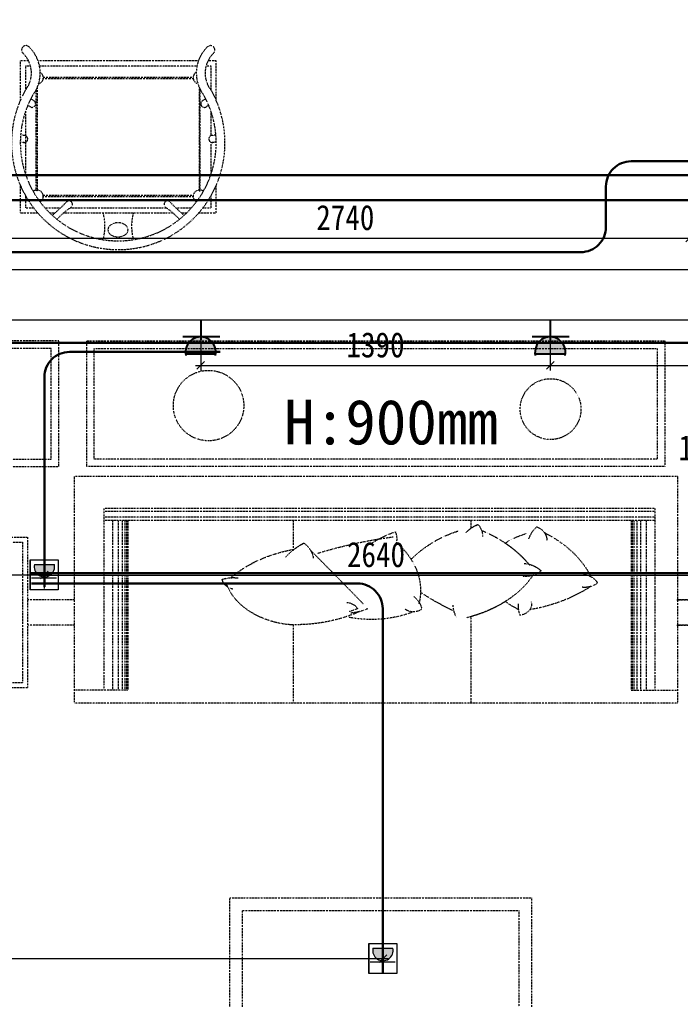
# Model space of a CAD drawing. Header units: millimetres. Extents: x -41640 to 3079702, y -5257903 to 68462.
# Drawn here: x 6496 to 9125, y 9576 to 13472 of the extents above; entities that cross this region are included whole.
import ezdxf

# ---------------------------------------------------------------- set-up
doc = ezdxf.new("R2010")
doc.units = ezdxf.units.MM
doc.header["$LTSCALE"] = 10
doc.linetypes.add('ACAD_ISO03W100', pattern=[30, 12, -18])
doc.linetypes.add('CONTINOUS', pattern=[0])
doc.layers.get('0').update_dxf_attribs({"color": 255})
doc.layers.get('Defpoints').update_dxf_attribs({"color": 255})
for name, color, linetype, lineweight in [('1弱电插座布线图', 6, 'Continuous', 30), ('1强弱电插座尺寸', 5, 'Continuous', 0), ('1强电插座布线图', 1, 'Continuous', 30), ('1强电插座布置图', 1, 'Continuous', 30), ('浅线', 251, 'CONTINOUS', 0)]:
    doc.layers.add(name, color=color, linetype=linetype, lineweight=lineweight)
doc.layers.add('2323', color=4, linetype='Continuous')
doc.layers.add('LAYER2', color=8, linetype='Continuous')
doc.styles.get("Standard").update_dxf_attribs({"font": ''})
doc.styles.add('夏建东', font='', dxfattribs={"width": 0.85})
doc.styles.get('Standard').set_extended_font_data('SimSun')
doc.styles.get('夏建东').set_extended_font_data('SimSun')
doc.dimstyles.new('g', dxfattribs={"dimtxt": 100, "dimasz": 31, "dimexe": 21, "dimexo": 30, "dimgap": 31, "dimtad": 1, "dimtih": 1, "dimtoh": 1, "dimdec": 0, "dimrnd": 10, "dimdsep": 46, "dimtxsty": '夏建东', "dimblk": 'OBLIQUE', "dimcen": 2.5, "dimdle": 21, "dimclrd": 5, "dimclre": 5, "dimclrt": 5, "dimadec": 0, "dimazin": 0, "dimtfac": 1, "dimtdec": 0, "dimtmove": 2, "dimatfit": 3, "dimldrblk": 'DOT', "dimfxl": 300, "dimlwd": -1, "dimlwe": -1, "dimarcsym": 1})

# ---------------------------------------------------------------- blocks, each defined once
blk = doc.blocks.new('dsafagfdsagh')
at = {"layer": '1强电插座布置图', "lineweight": 0}
blk.add_hatch(color=256, dxfattribs=at).paths.add_polyline_path([(-1480824.6, -1451234.6), (-1480824.6, -1451057.9, 1.251439)])
for p, q in [((-1481048.9, -1451020), (-1480784.5, -1451020)), ((-1481048.9, -1451267.6), (-1481048.9, -1451020)), ((-1480784.5, -1451020), (-1481048.9, -1451020)), ((-1480944.5, -1451033.1, -5186.6), (-1480944.5, -1451252.8, -5186.6)), ((-1480824.6, -1451057.9, -5186.6), (-1480824.6, -1451234.6, -5186.6)), ((-1480784.5, -1451020), (-1480784.5, -1451267.6)), ((-1481037.7, -1451146.2, -5186.6), (-1480917.8, -1451146.2, -5186.6)), ((-1480784.5, -1451267.6), (-1481048.9, -1451267.6))]:
    blk.add_line(p, q, dxfattribs=at)
blk.add_arc((-1480844.5, -1451146.2, -5186.6), 90.6, 77.25532, 282.74468, dxfattribs=at)
blk = doc.blocks.new('强电插座')
at = {"lineweight": 0}
h = blk.add_hatch(color=12, dxfattribs=at)
h.set_gradient(color1=(216, 3, 3), color2=(230, 5, 5), tint=1, name='CYLINDER')
h.paths.add_polyline_path([(88497.8, 75989.2, 1.129445), (88497.8, 75909.4)])
at = {"layer": '2323', "color": 1}
for p, q in [((88452.6, 75999.6), (88452.6, 75902)), ((88497.8, 75989.2), (88497.8, 75909.4)), ((88407.2, 75949.3), (88460.4, 75949.3))]:
    blk.add_line(p, q, dxfattribs=at)
blk.add_arc((88492.9, 75949.3), 40.2, 77.2553, 282.7447, dxfattribs=at)
at = {"layer": 'LAYER2', "color": 1, "ltscale": 20}
blk.add_line((88456.4, 75966.1), (88456.4, 75966.1), dxfattribs=at)
blk = doc.blocks.new('_Oblique')
at = {"color": 0, "linetype": 'ByBlock', "lineweight": -2}
blk.add_line((-0.5, -0.5), (0.5, 0.5), dxfattribs=at)
blk = doc.blocks.new('*D657')
at = {"layer": '1强弱电插座尺寸', "color": 5}
for p, q in [((6400.3, 12603.6), (9183.6, 12603.6)), ((6421.3, 12509), (6421.3, 12624.6)), ((9162.6, 12509), (9162.6, 12624.6))]:
    blk.add_line(p, q, dxfattribs=at)
at = {"layer": 'Defpoints', "color": 0, "linetype": 'Continuous', "lineweight": 30}
for p in [(9162.6, 12603.6), (6421.3, 12479), (9162.6, 12479)]:
    blk.add_point(p, dxfattribs=at)
at = {"layer": '1强弱电插座尺寸', "color": 5, "linetype": 'Continuous', "xscale": 31, "yscale": 31, "zscale": 31, "rotation": 180}
blk.add_blockref('_Oblique', (6421.3, 12603.6), dxfattribs=at)
at = {"layer": '1强弱电插座尺寸', "color": 5, "linetype": 'Continuous', "xscale": 31, "yscale": 31, "zscale": 31}
blk.add_blockref('_Oblique', (9162.6, 12603.6), dxfattribs=at)
at = {"layer": '1强弱电插座尺寸', "color": 5, "linetype": 'Continuous', "lineweight": 30, "insert": (7791.9, 12684.6), "char_height": 100, "attachment_point": 5, "style": '夏建东'}
blk.add_mtext('2740', dxfattribs=at)
blk = doc.blocks.new('_Dot')
at = {"color": 0, "linetype": 'ByBlock', "lineweight": -2}
blk.add_line((-0.5, 0), (-1, 0), dxfattribs=at)
at = {"color": 0, "linetype": 'ByBlock', "const_width": 0.5}
blk.add_lwpolyline([(-0.25, 0, 1), (0.25, 0, 1)], format="xyb", close=True, dxfattribs=at)
blk = doc.blocks.new('*D670')
at = {"layer": '1强弱电插座尺寸', "color": 5}
for p, q in [((8607.4, 12249), (8607.4, 12076.3)), ((9973.2, 12249), (9973.2, 12076.3)), ((8586.4, 12097.3), (9994.2, 12097.3))]:
    blk.add_line(p, q, dxfattribs=at)
at = {"layer": 'Defpoints', "color": 0, "linetype": 'Continuous', "lineweight": 30}
for p in [(8607.4, 12279), (9973.2, 12279), (9973.2, 12097.3)]:
    blk.add_point(p, dxfattribs=at)
at = {"layer": '1强弱电插座尺寸', "color": 5, "linetype": 'Continuous', "xscale": 31, "yscale": 31, "zscale": 31, "rotation": 180}
blk.add_blockref('_Oblique', (8607.4, 12097.3), dxfattribs=at)
at = {"layer": '1强弱电插座尺寸', "color": 5, "linetype": 'Continuous', "xscale": 31, "yscale": 31, "zscale": 31}
blk.add_blockref('_Oblique', (9973.2, 12097.3), dxfattribs=at)
at = {"layer": '1强弱电插座尺寸', "color": 5, "linetype": 'Continuous', "lineweight": 30, "insert": (9290.3, 12178.3), "char_height": 100, "attachment_point": 5, "style": '夏建东'}
blk.add_mtext('1370', dxfattribs=at)
blk = doc.blocks.new('*D671')
at = {"layer": '1强弱电插座尺寸', "color": 5}
for p, q in [((7216.5, 12249), (7216.5, 12076.3)), ((8607.4, 12249), (8607.4, 12076.3)), ((7195.5, 12097.3), (8628.4, 12097.3))]:
    blk.add_line(p, q, dxfattribs=at)
at = {"layer": 'Defpoints', "color": 0, "linetype": 'Continuous', "lineweight": 30}
for p in [(7216.5, 12279), (8607.4, 12279), (8607.4, 12097.3)]:
    blk.add_point(p, dxfattribs=at)
at = {"layer": '1强弱电插座尺寸', "color": 5, "linetype": 'Continuous', "xscale": 31, "yscale": 31, "zscale": 31, "rotation": 180}
blk.add_blockref('_Oblique', (7216.5, 12097.3), dxfattribs=at)
at = {"layer": '1强弱电插座尺寸', "color": 5, "linetype": 'Continuous', "xscale": 31, "yscale": 31, "zscale": 31}
blk.add_blockref('_Oblique', (8607.4, 12097.3), dxfattribs=at)
at = {"layer": '1强弱电插座尺寸', "color": 5, "linetype": 'Continuous', "lineweight": 30, "insert": (7911.9, 12178.3), "char_height": 100, "attachment_point": 5, "style": '夏建东'}
blk.add_mtext('1390', dxfattribs=at)
blk = doc.blocks.new('*D673')
at = {"layer": '1强弱电插座尺寸', "color": 5}
for p, q in [((9215.6, 12279), (9212.6, 12279)), ((9233.6, 12300), (9233.6, 11850)), ((9233.6, 11238), (9233.6, 11688)), ((9233.6, 11259), (9254.6, 11259))]:
    blk.add_line(p, q, dxfattribs=at)
at = {"layer": 'Defpoints', "color": 0, "linetype": 'Continuous', "lineweight": 30}
for p in [(9233.6, 12279), (9234.1, 12279), (9232.1, 11259, -2334)]:
    blk.add_point(p, dxfattribs=at)
at = {"layer": '1强弱电插座尺寸', "color": 5, "linetype": 'Continuous', "xscale": 31, "yscale": 31, "zscale": 31}
for p, rotation in [((9233.6, 12279), 90), ((9233.6, 11259), 270)]:
    blk.add_blockref('_Oblique', p, dxfattribs=dict(at, rotation=rotation))
at = {"layer": '1强弱电插座尺寸', "color": 5, "linetype": 'Continuous', "lineweight": 30, "insert": (9233.6, 11769), "char_height": 100, "attachment_point": 5, "style": '夏建东'}
blk.add_mtext('1020', dxfattribs=at)
blk = doc.blocks.new('*D674')
at = {"layer": '1强弱电插座尺寸', "color": 5}
for p, q in [((6573.4, 11263.2), (9254.6, 11263.2)), ((6594.4, 11280.3), (6594.4, 11284.2)), ((9233.6, 11281.3), (9233.6, 11284.2))]:
    blk.add_line(p, q, dxfattribs=at)
at = {"layer": 'Defpoints', "color": 0, "linetype": 'Continuous', "lineweight": 30}
for p in [(9233.6, 11263.2, -2334), (9233.6, 11263.2), (6594.4, 11255.9, -2334)]:
    blk.add_point(p, dxfattribs=at)
at = {"layer": '1强弱电插座尺寸', "color": 5, "linetype": 'Continuous', "xscale": 31, "yscale": 31, "zscale": 31, "rotation": 180}
blk.add_blockref('_Oblique', (6594.4, 11263.2), dxfattribs=at)
at = {"layer": '1强弱电插座尺寸', "color": 5, "linetype": 'Continuous', "xscale": 31, "yscale": 31, "zscale": 31}
blk.add_blockref('_Oblique', (9233.6, 11263.2), dxfattribs=at)
at = {"layer": '1强弱电插座尺寸', "color": 5, "linetype": 'Continuous', "lineweight": 30, "insert": (7914, 11344.2), "char_height": 100, "attachment_point": 5, "style": '夏建东'}
blk.add_mtext('2640', dxfattribs=at)
blk = doc.blocks.new('*D675')
at = {"layer": '1强弱电插座尺寸', "color": 5}
for p, q in [((6615.4, 11263.2), (2961.3, 11263.2)), ((2982.3, 11263.2), (2982.3, 11284.2)), ((6594.4, 11263.2), (6594.4, 11284.2))]:
    blk.add_line(p, q, dxfattribs=at)
at = {"layer": 'Defpoints', "color": 0, "linetype": 'Continuous', "lineweight": 30}
for p in [(2982.3, 11263.2), (6594.4, 11263.2), (2982.3, 11237)]:
    blk.add_point(p, dxfattribs=at)
at = {"layer": '1强弱电插座尺寸', "color": 5, "linetype": 'Continuous', "xscale": 31, "yscale": 31, "zscale": 31, "rotation": 180}
blk.add_blockref('_Oblique', (2982.3, 11263.2), dxfattribs=at)
at = {"layer": '1强弱电插座尺寸', "color": 5, "linetype": 'Continuous', "xscale": 31, "yscale": 31, "zscale": 31}
blk.add_blockref('_Oblique', (6594.4, 11263.2), dxfattribs=at)
at = {"layer": '1强弱电插座尺寸', "color": 5, "linetype": 'Continuous', "lineweight": 30, "insert": (4788.4, 11344.2), "char_height": 100, "attachment_point": 5, "style": '夏建东'}
blk.add_mtext('3610', dxfattribs=at)
blk = doc.blocks.new('*D706')
at = {"layer": '1强弱电插座尺寸', "color": 5}
for p, q in [((7941.7, 9737.5), (7941.7, 9758.5)), ((7962.7, 9737.5), (2961.3, 9737.5)), ((2982.3, 9724.7), (2982.3, 9716.5))]:
    blk.add_line(p, q, dxfattribs=at)
at = {"layer": 'Defpoints', "color": 0, "linetype": 'Continuous', "lineweight": 30}
for p in [(2982.3, 9776.2), (2982.3, 9737.5), (7941.7, 9737.5, -2334)]:
    blk.add_point(p, dxfattribs=at)
at = {"layer": '1强弱电插座尺寸', "color": 5, "linetype": 'Continuous', "xscale": 31, "yscale": 31, "zscale": 31, "rotation": 180}
blk.add_blockref('_Oblique', (2982.3, 9737.5), dxfattribs=at)
at = {"layer": '1强弱电插座尺寸', "color": 5, "linetype": 'Continuous', "xscale": 31, "yscale": 31, "zscale": 31}
blk.add_blockref('_Oblique', (7941.7, 9737.5), dxfattribs=at)
at = {"layer": '1强弱电插座尺寸', "color": 5, "linetype": 'Continuous', "lineweight": 30, "insert": (5462, 9818.5), "char_height": 100, "attachment_point": 5, "style": '夏建东'}
blk.add_mtext('4960', dxfattribs=at)

msp = doc.modelspace()

# ---------------------------------------------------------------- linework, layer by layer
at = {"layer": '1弱电插座布线图', "linetype": 'Continuous', "lineweight": 30}
for points in [[(4940.5, 12479), (4940.5, 12753.7, -0.414214), (5040.5, 12853.7), (11000.6, 12853.7, -0.414214), (11100.6, 12753.7), (11100.6, 8700.6, 0.414214), (11200.6, 8600.6), (20729.8, 8600.6, -0.414214), (20829.8, 8500.6), (20829.8, 4449)], [(5040.5, 12479), (5040.5, 12653.7, -0.414214), (5140.5, 12753.7), (10900.6, 12753.7, -0.414214), (11000.6, 12653.7), (11000.6, 8600.6, 0.414214), (11100.6, 8500.6), (20629.8, 8500.6, -0.414214), (20729.8, 8400.6), (20729.8, 4449)]]:
    msp.add_lwpolyline(points, format="xyb", dxfattribs=at)
at = {"layer": '1强电插座布线图', "linetype": 'Continuous', "lineweight": 30}
for points in [[(12288.1, 12547.6), (9859.3, 12547.6, -0.414214), (9759.3, 12647.6), (9759.3, 12808.8, 0.414214), (9659.3, 12908.8), (8929.1, 12908.8, 0.414214), (8829.1, 12808.8), (8829.1, 12647.6, -0.414214), (8729.1, 12547.6), (3254.8, 12547.6, -0.414214), (3154.8, 12647.6), (3154.8, 17160.4, -0.414214), (3254.8, 17260.4), (6983.8, 17260.4)], [(6694, 2547.6), (3095.7, 2547.6), (3095.7, 6196.6), (8266.3, 6196.6), (8414.9, 6047.9), (9615.3, 6047.9, 0.414214), (9715.3, 6147.9), (9715.3, 6495.8, 0.414214), (9615.3, 6595.8), (5952, 6595.8), (3191.1, 6595.8, -0.414214), (3091.1, 6695.8), (3091.1, 12186.5), (10674.5, 12186.5, 0.414214), (10774.5, 12286.5), (10774.5, 12419.2, 0.414214), (10674.5, 12519.2), (10272.3, 12519.2)], [(7940.6, 9678.6), (7940.6, 11129.8, 0.414214), (7840.6, 11229.8), (6543.3, 11229.8)]]:
    msp.add_lwpolyline(points, format="xyb", dxfattribs=at)
at = {"layer": '1强电插座布线图', "linetype": 'Continuous', "lineweight": 30, "elevation": -2334}
msp.add_lwpolyline([(6594.4, 11217), (6594.4, 12050.8, -0.414214), (6694.4, 12150.8), (7294, 12150.8)], format="xyb", dxfattribs=at)
at = {"layer": '1强电插座布线图', "linetype": 'Continuous', "lineweight": 30}
msp.add_lwpolyline([(9288.3, 11271.5), (6537.6, 11271.5)], dxfattribs=at)
at = {"layer": '浅线'}
for p, q in [((2982.3, 12479), (9382.6, 12479)), ((2982.3, 12279), (10682.6, 12279))]:
    msp.add_line(p, q, dxfattribs=at)
at = {"layer": '浅线', "linetype": 'ACAD_ISO03W100', "ltscale": 0.01}
for p, q in [((9113.1, 11655.8), (6712.7, 11655.8)), ((6712.7, 11655.8), (6712.7, 10754.7)), ((6712.7, 11655.8), (6712.7, 10754.7)), ((6712.7, 11655.8), (6712.7, 10754.7)), ((6712.7, 11655.8), (6712.7, 10754.7)), ((6712.7, 11655.8), (6712.7, 10754.7)), ((9113.1, 11655.8), (6712.7, 11655.8)), ((9113.1, 11655.8), (6712.7, 11655.8)), ((9113.1, 11655.8), (6712.7, 11655.8)), ((9113.1, 11655.8), (6712.7, 11655.8)), ((9113.1, 11655.8), (9113.1, 10753.5)), ((6830.9, 11528.4), (6830.9, 10805.1)), ((9024.2, 11528.4), (6830.9, 11528.4)), ((6830.9, 11528.4), (6830.9, 10805.1)), ((6830.9, 11528.4), (6830.9, 10805.1)), ((6830.9, 11528.4), (6830.9, 10805.1)), ((6830.9, 11528.4), (6830.9, 10805.1)), ((9024.2, 11528.4), (6830.9, 11528.4)), ((9024.2, 11528.4), (6830.9, 11528.4)), ((9024.2, 11528.4), (6830.9, 11528.4)), ((9024.2, 11528.4), (6830.9, 11528.4)), ((9024.2, 11515.9), (6830.9, 11515.9)), ((9024.2, 11528.4), (9024.2, 10805.1)), ((9024.2, 11528.4), (9024.2, 10805.1)), ((9024.2, 11528.4), (9024.2, 10805.1)), ((9024.2, 11528.4), (9024.2, 10805.1)), ((9024.2, 11528.4), (9024.2, 10805.1)), ((9024.2, 11493), (6830.9, 11493)), ((9024.2, 11480.5), (6830.9, 11480.5)), ((9024.2, 11480.5), (6830.9, 11480.5)), ((9024.2, 11480.5), (6830.9, 11480.5)), ((9024.2, 11480.5), (6830.9, 11480.5)), ((9024.2, 11480.5), (6830.9, 11480.5)), ((6865.5, 11480.5), (6865.5, 10805.1)), ((6888, 11480.5), (6888, 10805.1)), ((6903.7, 11480.5), (6903.7, 10805.1)), ((6914.9, 11480.5), (6914.9, 10805.1)), ((6921.7, 11480.5), (6921.7, 10805.1)), ((6926.2, 11480.5), (6926.2, 10805.1)), ((7584, 11480.5), (7584, 11362.3)), ((8291, 11480.5), (8291, 11448.9)), ((8928.9, 11480.5), (8928.9, 10805.1)), ((8933.4, 11480.5), (8933.4, 10805.1)), ((8940.2, 11480.5), (8940.2, 10805.1)), ((8951.4, 11480.5), (8951.4, 10805.1)), ((8967.1, 11480.5), (8967.1, 10805.1)), ((8989.6, 11480.5), (8989.6, 10805.1)), ((9111.7, 11164.6), (9298.4, 11164.6)), ((8291, 11097.9), (8291, 10754.1)), ((8291, 11097.9), (8291, 10754.1)), ((8291, 11097.9), (8291, 10754.1)), ((8291, 11097.9), (8291, 10754.1)), ((8291, 11097.9), (8291, 10754.1)), ((7584, 11065.7), (7584, 10754.1)), ((7584, 11065.7), (7584, 10754.1)), ((7584, 11065.7), (7584, 10754.1)), ((7584, 11065.7), (7584, 10754.1)), ((7584, 11065.7), (7584, 10754.1)), ((9111.7, 11064.6), (9298.4, 11064.6)), ((6926.2, 10805.1), (6712.7, 10805.1)), ((6926.2, 10805.1), (6712.7, 10805.1)), ((6926.2, 10805.1), (6712.7, 10805.1)), ((6926.2, 10805.1), (6712.7, 10805.1)), ((6926.2, 10805.1), (6712.7, 10805.1)), ((8928.9, 10805.1), (9113.1, 10805.1)), ((8928.9, 10805.1), (9113.1, 10805.1)), ((8928.9, 10805.1), (9113.1, 10805.1)), ((8928.9, 10805.1), (9113.1, 10805.1)), ((8928.9, 10805.1), (9113.1, 10805.1)), ((9113.1, 10754), (6712.7, 10754)), ((9113.1, 10754), (6712.7, 10754)), ((9113.1, 10754), (6712.7, 10754)), ((9113.1, 10754), (6712.7, 10754)), ((9113.1, 10754), (6712.7, 10754))]:
    msp.add_line(p, q, dxfattribs=at)
for points in [[(7267.5, 13338.7, 0.388075), (7258.1, 13191.2, -1.713285), (6518.5, 13191.2, 0.388075), (6509.2, 13338.7, -1.010163), (6533.5, 13363.9, -0.381875), (6547.7, 13171.7, 1.700219), (7228.9, 13171.7, -0.381875), (7243.1, 13363.9, -1.010163)], [(6927.3, 12636.4, 0.13438), (6924.6, 12646.6, 0.106842), (6915.6, 12656.2, 0.082314), (6903.2, 12662.2, 0.07067), (6887.3, 12664.4, 0.07067), (6871.5, 12662.2, 0.082314), (6859, 12656.2, 0.106842), (6850.1, 12646.6, 0.13438), (6847.3, 12636.4, 0.13438), (6850.1, 12626.3, 0.106842), (6859, 12616.6, 0.082314), (6871.5, 12610.7, 0.07067), (6887.3, 12608.4, 0.07067), (6903.2, 12610.7, 0.082314), (6915.6, 12616.6, 0.106842), (6924.6, 12626.3, 0.13438)]]:
    msp.add_lwpolyline(points, format="xyb", close=True, dxfattribs=at)
for points in [[(6531.5, 13307.9), (6498.6, 13307.9), (6498.6, 13151.2)], [(7207.2, 13307.9), (6569.4, 13307.9)], [(7278, 13151.2), (7278, 13307.9), (7245.1, 13307.9)], [(6539, 13287.9), (6518.6, 13287.9), (6518.6, 13191.3)], [(7201.7, 13287.9), (6574.9, 13287.9)], [(7258, 13191.3), (7258, 13287.9), (7237.6, 13287.9)], [(6565.2, 12791.7), (6561.2, 12791.7), (6561.2, 13192.8)], [(6565.2, 13201.1), (6565.2, 12791.7)], [(7210.4, 13203.4), (7210.4, 12791.7)], [(7210.4, 12791.7), (7214.4, 12791.7), (7214.4, 13194.8)], [(6518.6, 13105.6), (6518.6, 12859.1)], [(7258, 13011), (7258, 13105.6)], [(7258, 12859.1), (7258, 12984.5)], [(6498.6, 12813.5), (6498.6, 12703.6), (6567.8, 12703.6)], [(7278, 12703.6), (7278, 12813.5)], [(6518.6, 12773.3), (6518.6, 12723.7), (6551.4, 12723.7)], [(7258, 12723.7), (7258, 12773.3)], [(6596.8, 12723.7), (6658.8, 12723.7)], [(6697.1, 12723.7), (7079.6, 12723.7)], [(7117.8, 12723.7), (7179.8, 12723.7)], [(7225.2, 12723.7), (7258, 12723.7)], [(6615.9, 12703.6), (6637.2, 12703.6)], [(6671, 12703.6), (7105.6, 12703.6)], [(7139.5, 12703.6), (7160.8, 12703.6)], [(7208.8, 12703.6), (7278, 12703.6)], [(6651.9, 12194.7), (6151.9, 12194.7), (6151.9, 11694.7), (6651.9, 11694.7), (6651.9, 12194.7)], [(6762.9, 12194.7), (9062.9, 12194.7), (9062.9, 11694.7), (6762.9, 11694.7), (6762.9, 12194.7)], [(6712.7, 11164.6), (6527.5, 11164.6)], [(9298.4, 11164.6), (9113.1, 11164.6)], [(6712.7, 11064.6), (6527.5, 11064.6)], [(9298.4, 11064.6), (9113.1, 11064.6)]]:
    msp.add_lwpolyline(points, dxfattribs=at)
for points in [[(7187.4, 13238.8), (7187.4, 13242.8), (6588.2, 13242.8), (6588.2, 13238.8)], [(7187.4, 12768.7), (7187.4, 12772.7), (6588.2, 12772.7), (6588.2, 12768.7)], [(6621.9, 12164.7), (6181.9, 12164.7), (6181.9, 11724.7), (6621.9, 11724.7)], [(6792.9, 12164.7), (9032.9, 12164.7), (9032.9, 11724.7), (6792.9, 11724.7)], [(5927.9, 11414.3), (6527.5, 11414.3), (6527.5, 10814.8), (5927.9, 10814.8)], [(5947.9, 11394.3), (6507.5, 11394.3), (6507.5, 10834.8), (5947.9, 10834.8)], [(7332.4, 8779), (7332.4, 9979), (8532.4, 9979), (8532.4, 8779)], [(7382.4, 8829), (7382.4, 9929), (8482.4, 9929), (8482.4, 8829)]]:
    msp.add_lwpolyline(points, close=True, dxfattribs=at)
for centre, radius in [((7247.7, 11937.4, 0), 140.1), ((8608.6, 11923.3, 0), 121)]:
    msp.add_circle(centre, radius, dxfattribs=at)
for centre, radius, start, end in [((6565.2, 13241.9), 25, 284.3303, 60.2181), ((7211.4, 13241.9), 25, 119.7819, 255.6697), ((6545.6, 13137.4), 14, 229.5617, 62.4642), ((6478.9, 13044.1), 128.5, 55.3116, 61.6157), ((7231, 13137.4), 14, 117.5358, 310.4383), ((7297.7, 13044.1), 128.5, 118.3843, 124.6884), ((6466, 13019.3), 128.5, 55.3116, 60.9749), ((7310.7, 13019.3), 128.5, 119.0251, 124.6884), ((6498.2, 12856.2), 128.5, 82.8473, 89.8136), ((6498.2, 12884.2), 128.5, 82.8473, 89.2872), ((6514.2, 12997.7), 14, 257.0975, 90), ((7262.4, 12997.7), 14, 90, 282.9025), ((7278.5, 12884.2), 128.5, 90.7128, 97.1527), ((7278.5, 12856.2), 128.5, 90.1864, 97.1527), ((6565.2, 12769.7), 25, 298.5107, 128.1929), ((7211.4, 12769.7), 25, 51.8071, 241.4893), ((5965.4, 13452.1), 1005.7, 311.0732, 315.3917), ((6692.3, 12737.2), 14, 298.3242, 145.4999), ((7084.4, 12737.2), 14, 34.5001, 241.6758), ((7811.2, 13452.1), 1005.7, 224.6083, 228.9268), ((6859.9, 12484.4), 289.4, 123.5343, 138.005), ((6916.8, 12484.4), 289.4, 41.995, 56.4657), ((6629.8, 12650.4), 205.5, 345.0014, 14.9986), ((7146.9, 12650.4), 205.5, 165.0014, 194.9986)]:
    msp.add_arc(centre, radius, start, end, dxfattribs=at)
at = {"layer": '浅线', "linetype": 'ACAD_ISO03W100', "ltscale": 0.01, "extrusion": (0, 0, -1)}
for centre, major_axis, ratio, start_param, end_param in [((8385, 11378.8), (134.6, 0), 0.727273, 3.720834, 4.210704), ((8385, 11378.8), (134.6, 0), 0.727273, 3.939271, 4.210704), ((8385, 11378.8), (134.6, 0), 0.727273, 3.939271, 4.210704), ((8385, 11378.8), (134.6, 0), 0.727273, 3.939271, 4.210704), ((8210.7, 11417.5), (127.4, 0), 0.727273, -0.534533, 0.019551), ((8210.7, 11417.5), (-127.4, 0), 0.727273, 2.60706, 3.161144), ((8210.7, 11417.5), (-127.4, 0), 0.727273, 2.60706, 3.161144), ((8210.7, 11417.5), (-127.4, 0), 0.727273, 2.60706, 3.161144), ((8146.5, 11194, 0), (366.9, 0), 0.727273, 3.965854, 4.274696), ((8146.5, 11194, 0), (366.9, 0), 0.727273, 3.965854, 4.274696), ((8146.5, 11194, 0), (366.9, 0), 0.727273, 3.965854, 4.274696), ((8146.5, 11194, 0), (366.9, 0), 0.727273, 3.965854, 4.274696), ((7863.1, 11408.1, 0), (133.4, 0), 0.727273, -0.288295, 0.371638), ((7863.1, 11408.1, 0), (133.4, 0), 0.727273, -0.288295, 0.162767), ((7863.1, 11408.1, 0), (133.4, 0), 0.727273, -0.288295, 0.162767), ((7863.1, 11408.1, 0), (133.4, 0), 0.727273, -0.288295, 0.162767), ((8436.3, 11131.1, 0), (466.4, 0), 0.727273, 3.751252, 4.278045), ((8436.3, 11131.1, 0), (-466.4, 0), 0.727273, 0.609659, 1.127056), ((8436.3, 11131.1, 0), (-466.4, 0), 0.727273, 0.609659, 1.127056), ((8436.3, 11131.1, 0), (-466.4, 0), 0.727273, 0.609659, 1.127056), ((8343.7, 11378.8, 0), (134.6, 0), 0.727273, 3.720834, 3.784376), ((8343.7, 11378.8, 0), (134.6, 0), 0.727273, 3.720834, 3.784376), ((8343.7, 11378.8, 0), (134.6, 0), 0.727273, 3.720834, 3.784376), ((8436.3, 11131.1, 0), (-466.4, 0), 0.727273, 1.127056, 1.136452), ((8436.3, 11131.1, 0), (-466.4, 0), 0.727273, 1.127056, 1.136452), ((8436.3, 11131.1, 0), (-466.4, 0), 0.727273, 1.127056, 1.136452), ((8385, 11378.8), (-134.6, 0), 0.727273, 0.642783, 0.797678), ((8385, 11378.8), (-134.6, 0), 0.727273, 0.642783, 0.797678), ((8385, 11378.8), (-134.6, 0), 0.727273, 0.642783, 0.797678), ((8075.5, 11113.3), (-519.4, 0), 0.727273, 2.091373, 2.614217), ((8075.5, 11113.3), (519.4, 0), 0.727273, -1.05022, -0.824884), ((8075.5, 11113.3), (519.4, 0), 0.727273, -1.05022, -0.824884), ((8075.5, 11113.3), (519.4, 0), 0.727273, -1.05022, -0.824884), ((8622.1, 11230.6), (293.6, 0), 0.727273, 3.989865, 4.33312), ((8622.1, 11230.6), (293.6, 0), 0.727273, 3.989865, 4.33312), ((8622.1, 11230.6), (293.6, 0), 0.727273, 3.989865, 4.33312), ((8622.1, 11230.6), (293.6, 0), 0.727273, 3.989865, 4.33312), ((8677.4, 11382.4), (-158.9, 0), 0.727273, 0.213974, 0.687877), ((8677.4, 11382.4), (-158.9, 0), 0.727273, 0.213974, 0.687877), ((8677.4, 11382.4), (-158.9, 0), 0.727273, 0.213974, 0.687877), ((8677.4, 11382.4), (-158.9, 0), 0.727273, 0.213974, 0.687877), ((8508.8, 11403.7), (-84.9, 0), 0.727273, 2.140406, 3.192209), ((8508.8, 11403.7), (84.9, 0), 0.727273, -1.001186, -0.475285), ((8508.8, 11403.7), (84.9, 0), 0.727273, -1.001186, -0.475285), ((8508.8, 11403.7), (84.9, 0), 0.727273, -1.001186, -0.475285), ((8298.4, 11132.9), (500.9, 0), 0.727273, -0.963303, -0.348357), ((8298.4, 11132.9), (500.9, 0), 0.727273, -0.963303, -0.348357), ((8508.8, 11403.7), (84.9, 0), 0.727273, -0.475285, 0.050616), ((8298.4, 11132.9), (500.9, 0), 0.727273, -0.963303, -0.348357), ((8508.8, 11403.7), (84.9, 0), 0.727273, -0.475285, 0.050616), ((8298.4, 11132.9), (500.9, 0), 0.727273, -0.963303, -0.348357), ((8508.8, 11403.7), (84.9, 0), 0.727273, -0.475285, 0.050616), ((7811.2, 11212.1), (-307.1, 0), 0.727273, 0.583139, 0.927745), ((7811.2, 11212.1), (307.1, 0), 0.727273, 3.879253, 4.069338), ((7811.2, 11212.1), (307.1, 0), 0.727273, 3.879253, 4.069338), ((7811.2, 11212.1), (307.1, 0), 0.727273, 3.879253, 4.069338), ((7524.8, 11321), (-140.3, 0), 0.727273, 2.387992, 3.068035), ((7524.8, 11321), (-140.3, 0), 0.727273, 2.387992, 3.068035), ((7524.8, 11321), (-140.3, 0), 0.727273, 2.387992, 3.068035), ((7524.8, 11321), (-140.3, 0), 0.727273, 2.387992, 3.068035), ((8241.3, 10385.8), (-1439.1, 0), 0.727273, 1.169597, 1.390338), ((8241.3, 10385.8), (-1439.1, 0), 0.727273, 1.169597, 1.390338), ((8241.3, 10385.8), (-1439.1, 0), 0.727273, 1.169597, 1.390338), ((8241.3, 10385.8), (-1439.1, 0), 0.727273, 1.169597, 1.390338), ((7863.1, 11408.1, 0), (-133.4, 0), 0.727273, 3.30436, 3.513231), ((7863.1, 11408.1, 0), (-133.4, 0), 0.727273, 3.30436, 3.513231), ((7863.1, 11408.1, 0), (-133.4, 0), 0.727273, 3.30436, 3.513231), ((7688, 11202, 0), (-403.3, 0), 0.727273, 2.434567, 3.323061), ((7688, 11202, 0), (403.3, 0), 0.727272, -0.70701, -0.706472), ((7688, 11202, 0), (403.3, 0), 0.727272, -0.70701, -0.706472), ((7688, 11202, 0), (403.3, 0), 0.727272, -0.70701, -0.706472), ((7688, 11202, 0), (-403.3, 0), 0.727273, 2.435106, 2.707393), ((7688, 11202, 0), (-403.3, 0), 0.727273, 2.435106, 2.707393), ((7688, 11202, 0), (-403.3, 0), 0.727273, 2.435106, 2.707393), ((8075.5, 11113.3), (-519.4, 0), 0.727273, 2.316709, 2.604443), ((8075.5, 11113.3), (-519.4, 0), 0.727273, 2.316709, 2.604443), ((8075.5, 11113.3), (-519.4, 0), 0.727273, 2.316709, 2.604443), ((7704.1, 11023.8), (484.6, 0), 0.727273, 3.848637, 4.467365), ((7704.1, 11023.8), (484.6, 0), 0.727273, 3.848637, 4.46203), ((7704.1, 11023.8), (484.6, 0), 0.727273, 3.848637, 4.46203), ((7704.1, 11023.8), (484.6, 0), 0.727273, 3.848637, 4.46203), ((7811.2, 11212.1), (307.1, 0), 0.727273, 3.724732, 3.879253), ((7811.2, 11212.1), (307.1, 0), 0.727273, 3.724732, 3.879253), ((7811.2, 11212.1), (307.1, 0), 0.727273, 3.724732, 3.879253), ((7704.1, 11023.8), (-484.6, 0), 0.727273, 1.320438, 1.325772), ((7704.1, 11023.8), (-484.6, 0), 0.727273, 1.320438, 1.325772), ((7704.1, 11023.8), (-484.6, 0), 0.727273, 1.320438, 1.325772), ((-12275.1, 827.3), (-24636.6, 0), 0.727273, 2.513064, 2.527849), ((-12275.1, 827.3), (24636.6, 0), 0.727273, -0.628528, -0.613744), ((-12275.1, 827.3), (24636.6, 0), 0.727273, -0.628528, -0.613744), ((-12275.1, 827.3), (24636.6, 0), 0.727273, -0.628528, -0.613744), ((7688, 11202, 0), (403.3, 0), 0.727273, -0.4342, 0.181468), ((7688, 11202, 0), (403.3, 0), 0.727273, -0.4342, 0.181468), ((7688, 11202, 0), (403.3, 0), 0.727273, -0.4342, 0.181468), ((8489.2, 11237.8), (-100, 0), 0.727273, 1.709987, 2.519566), ((8489.2, 11237.8), (-100, 0), 0.727273, 1.709987, 1.902675), ((8489.2, 11237.8), (-100, 0), 0.727273, 1.709987, 1.902675), ((8489.2, 11237.8), (-100, 0), 0.727273, 1.709987, 1.902675), ((8489.2, 11237.8), (-100, 0), 0.727273, 1.902675, 2.519566), ((8075.5, 11113.3), (519.4, 0), 0.727273, -0.53715, -0.527376), ((8489.2, 11237.8), (-100, 0), 0.727273, 1.902675, 2.519566), ((8075.5, 11113.3), (519.4, 0), 0.727273, -0.53715, -0.527376), ((8489.2, 11237.8), (-100, 0), 0.727273, 1.902675, 2.519566), ((8075.5, 11113.3), (519.4, 0), 0.727273, -0.53715, -0.527376), ((8126.6, 11409.5), (-459, 0), 0.727273, 3.599465, 4.381329), ((8126.6, 11409.5), (459, 0), 0.727273, 0.457872, 0.852459), ((8126.6, 11409.5), (459, 0), 0.727273, 0.457872, 0.852459), ((8126.6, 11409.5), (459, 0), 0.727273, 0.457872, 0.852459), ((8508.8, 11313.6), (-76.9, 0), 0.727273, 3.781842, 4.857297), ((8508.8, 11313.6), (-76.9, 0), 0.727273, 3.781842, 4.857297), ((8508.8, 11313.6), (-76.9, 0), 0.727273, 3.781842, 4.857297), ((8508.8, 11313.6), (-76.9, 0), 0.727273, 3.781842, 4.857297), ((8722.4, 11210.9), (-78.4, 0), 0.727273, 1.782765, 2.762673), ((8722.4, 11210.9), (78.4, 0), 0.727273, -1.358827, -0.378919), ((8722.4, 11210.9), (78.4, 0), 0.727273, -1.358827, -0.378919), ((8722.4, 11210.9), (78.4, 0), 0.727273, -1.358827, -0.378919), ((7346.8, 11170), (-114.2, 0), 0.727273, 1.170168, 1.734602), ((7346.8, 11170), (114.2, 0), 0.727273, 4.31176, 4.614563), ((7346.8, 11170), (114.2, 0), 0.727273, 4.31176, 4.614563), ((7346.8, 11170), (114.2, 0), 0.727273, 4.31176, 4.614563), ((7366.1, 11251.1), (64.2, 0), 0.727273, 1.91678, 3.043665), ((7366.1, 11251.1), (-64.2, 0), 0.727273, -0.855175, -0.097928), ((7366.1, 11251.1), (-64.2, 0), 0.727273, -0.855175, -0.097928), ((7366.1, 11251.1), (-64.2, 0), 0.727273, -0.855175, -0.097928), ((7611.5, 11283.2), (302, 0), 0.727273, 1.723811, 2.892132), ((7611.5, 11283.2), (302, 0), 0.727273, 2.829696, 2.892132), ((7611.5, 11283.2), (302, 0), 0.727273, 2.829696, 2.892132), ((7611.5, 11283.2), (302, 0), 0.727273, 2.829696, 2.892132), ((7346.8, 11170), (114.2, 0), 0.727273, 4.614563, 4.876194), ((7346.8, 11170), (114.2, 0), 0.727273, 4.614563, 4.876194), ((7346.8, 11170), (114.2, 0), 0.727273, 4.614563, 4.876194), ((8744, 11262), (65.7, 0), 0.727273, 0.677789, 1.715597), ((8744, 11262), (-65.7, 0), 0.727273, 3.819382, 4.338286), ((8744, 11262), (-65.7, 0), 0.727273, 3.819382, 4.338286), ((8744, 11262), (-65.7, 0), 0.727273, 3.819382, 4.338286), ((7611.5, 11283.2), (302, 0), 0.727273, 1.723811, 2.829696), ((7366.1, 11251.1), (-64.2, 0), 0.727273, -1.224813, -0.855175), ((7611.5, 11283.2), (302, 0), 0.727273, 1.723811, 2.829696), ((7366.1, 11251.1), (-64.2, 0), 0.727273, -1.224813, -0.855175), ((7611.5, 11283.2), (302, 0), 0.727273, 1.723811, 2.829696), ((7366.1, 11251.1), (-64.2, 0), 0.727273, -1.224813, -0.855175), ((8658.5, 11629.2, 0), (823.4, 0), 0.727273, 2.134209, 2.330805), ((8658.5, 11629.2, 0), (-823.4, 0), 0.727273, -1.007384, -0.810787), ((8658.5, 11629.2, 0), (-823.4, 0), 0.727273, -1.007384, -0.810787), ((8658.5, 11629.2, 0), (-823.4, 0), 0.727273, -1.007384, -0.810787), ((8400.1, 11514.5), (-549.7, 0), 0.727273, 3.979006, 4.481792), ((8400.1, 11514.5), (-549.7, 0), 0.727273, 3.979006, 4.481792), ((8400.1, 11514.5), (-549.7, 0), 0.727273, 3.979006, 4.481792), ((8400.1, 11514.5), (-549.7, 0), 0.727273, 3.979006, 4.481792), ((8744, 11262), (-65.7, 0), 0.727273, 4.338286, 4.85719), ((8744, 11262), (-65.7, 0), 0.727273, 4.338286, 4.85719), ((8744, 11262), (-65.7, 0), 0.727273, 4.338286, 4.85719), ((7791.7, 11117.9, 0), (50.9, 0), 0.727273, -1.447967, -0.318945), ((7791.7, 11117.9, 0), (50.9, 0), 0.727273, -1.447967, -0.318945), ((7791.7, 11117.9, 0), (50.9, 0), 0.727273, -1.447967, -0.318945), ((7791.7, 11117.9, 0), (50.9, 0), 0.727273, -1.447967, -0.318945), ((7962.9, 11113.7, 0), (-134.8, 0), 0.727273, 2.428424, 2.99721), ((7962.9, 11113.7, 0), (-134.8, 0), 0.727273, 2.428424, 2.99721), ((7962.9, 11113.7, 0), (-134.8, 0), 0.727273, 2.428424, 2.99721), ((7962.9, 11113.7, 0), (-134.8, 0), 0.727273, 2.428424, 2.99721), ((8126.6, 11409.5), (-459, 0), 0.727273, 3.994052, 4.345911), ((8126.6, 11409.5), (-459, 0), 0.727273, 3.994052, 4.345911), ((8126.6, 11409.5), (-459, 0), 0.727273, 3.994052, 4.345911), ((8677.5, 11333), (346, 0), 0.727273, 2.171858, 2.373581), ((8677.5, 11333), (-346, 0), 0.727273, -0.969734, -0.768012), ((8677.5, 11333), (-346, 0), 0.727273, -0.969734, -0.768012), ((8677.5, 11333), (-346, 0), 0.727273, -0.969734, -0.768012), ((8693.4, 11141.4), (-212.7, 0), 0.727273, -0.252142, 0.045839), ((8693.4, 11141.4), (-212.7, 0), 0.727273, -0.103152, 0.045839), ((8693.4, 11141.4), (-212.7, 0), 0.727273, -0.103152, 0.045839), ((8693.4, 11141.4), (-212.7, 0), 0.727273, -0.103152, 0.045839), ((8471.5, 11145.7), (-61.1, 0), 0.727273, 2.898459, 4.448765), ((8471.5, 11145.7), (61.1, 0), 0.727273, -0.243134, 1.307173), ((8471.5, 11145.7), (61.1, 0), 0.727273, -0.243134, 1.307173), ((8471.5, 11145.7), (61.1, 0), 0.727273, -0.243134, 1.307173), ((7591.2, 11426.7), (-496.4, 0), 0.727273, 4.166926, 4.764356), ((7591.2, 11426.7), (-496.4, 0), 0.727273, 4.166926, 4.726967), ((7591.2, 11426.7), (-496.4, 0), 0.727273, 4.166926, 4.726967), ((7591.2, 11426.7), (-496.4, 0), 0.727273, 4.166926, 4.726967), ((7896.2, 11343.7, 0), (-353.3, 0), 0.727273, 4.222335, 4.971888), ((7896.2, 11343.7, 0), (-353.3, 0), 0.727273, 4.222335, 4.971888), ((7896.2, 11343.7, 0), (-353.3, 0), 0.727273, 4.222335, 4.971888), ((7896.2, 11343.7, 0), (-353.3, 0), 0.727273, 4.222335, 4.971888), ((7753, 11229.6, 0), (-162.7, 0), 0.727273, 4.148472, 4.370987), ((7753, 11229.6, 0), (-162.7, 0), 0.727273, 4.148472, 4.370987), ((7753, 11229.6, 0), (-162.7, 0), 0.727273, 4.148472, 4.370987), ((7794.3, 11229.6), (-162.7, 0), 0.727273, 4.148472, 4.593502), ((7794.3, 11229.6), (-162.7, 0), 0.727273, 4.370987, 4.593502), ((7794.3, 11229.6), (-162.7, 0), 0.727273, 4.370987, 4.593502), ((7794.3, 11229.6), (-162.7, 0), 0.727273, 4.370987, 4.593502), ((8062.8, 11150, 0), (45.4, 0), 0.727273, 0.738066, 2.415466), ((8062.8, 11150, 0), (45.4, 0), 0.727273, 1.576766, 2.415466), ((8062.8, 11150, 0), (45.4, 0), 0.727273, 1.576766, 2.415466), ((8062.8, 11150, 0), (45.4, 0), 0.727273, 1.576766, 2.415466), ((8062.8, 11150, 0), (-45.4, 0), 0.727273, 3.879659, 4.718359), ((8062.8, 11150, 0), (-45.4, 0), 0.727273, 3.879659, 4.718359), ((8062.8, 11150, 0), (-45.4, 0), 0.727273, 3.879659, 4.718359), ((8451.8, 11152.2, 0), (231.6, 0), 0.727273, 2.788189, 3.090363), ((8451.8, 11152.2, 0), (-231.6, 0), 0.727273, -0.353404, -0.05123), ((8451.8, 11152.2, 0), (-231.6, 0), 0.727273, -0.353404, -0.05123), ((8451.8, 11152.2, 0), (-231.6, 0), 0.727273, -0.353404, -0.05123), ((8693.4, 11141.4), (-212.7, 0), 0.727273, -0.252142, -0.103152), ((8693.4, 11141.4), (-212.7, 0), 0.727273, -0.252142, -0.103152), ((8693.4, 11141.4), (-212.7, 0), 0.727273, -0.252142, -0.103152), ((8126.6, 11409.5), (459, 0), 0.727273, 1.204318, 1.239737), ((8126.6, 11409.5), (459, 0), 0.727273, 1.204318, 1.239737), ((8126.6, 11409.5), (459, 0), 0.727273, 1.204318, 1.239737), ((7591.2, 11426.7), (-496.4, 0), 0.727273, -1.556218, -1.518829), ((7591.2, 11426.7), (-496.4, 0), 0.727273, -1.556218, -1.518829), ((7591.2, 11426.7), (-496.4, 0), 0.727273, -1.556218, -1.518829)]:
    msp.add_ellipse(centre, major_axis=major_axis, ratio=ratio, start_param=start_param, end_param=end_param, dxfattribs=at)

# ---------------------------------------------------------------- block references
at = {"layer": '1强电插座布置图', "color": 7}
for name, p, xscale, yscale, zscale, rotation in [('强电插座', (-107577.8, 145902.8), 1.511459389235824, 1.511459389468655, 1.511459389440006, 270), ('强电插座', (-106187, 145902.8), 1.511459389235824, 1.511459389468655, 1.511459389440006, 270), ('dsafagfdsagh', (-646421.4, 677676.8), 0.4499999999534339, 0.4499999999534339, 0.4499999999998181, 90), ('dsafagfdsagh', (-645074.1, 676150.5), 0.4499999999534339, 0.4499999999534339, 0.4499999999998181, 90)]:
    msp.add_blockref(name, p, dxfattribs=dict(at, xscale=xscale, yscale=yscale, zscale=zscale, rotation=rotation))

# ---------------------------------------------------------------- texts
at = {"layer": '1强弱电插座尺寸', "color": 45, "insert": (7548.7, 11779.9), "char_height": 178.605, "width": 2502.515, "attachment_point": 7}
msp.add_mtext('{\\C256;H:900mm}', dxfattribs=at)

# ---------------------------------------------------------------- dimensions: what is measured, and where the dimension line sits
at = {"layer": '1强弱电插座尺寸', "linetype": 'Continuous', "lineweight": 30}
for base, p1, p2, picture, middle in [((9162.6, 12603.6), (6421.3, 12479), (9162.6, 12479), '*D657', (7791.9, 12684.6)), ((8607.4, 12097.3), (7216.5, 12279), (8607.4, 12279), '*D671', (7911.9, 12178.3)), ((9973.2, 12097.3), (8607.4, 12279), (9973.2, 12279), '*D670', (9290.3, 12178.3)), ((2982.3, 11263.2), (6594.4, 11263.2), (2982.3, 11237), '*D675', (4788.4, 11344.2)), ((9233.6, 11263.2), (6594.4, 11255.9, -2334), (9233.6, 11263.2, -2334), '*D674', (7914, 11344.2)), ((2982.3, 9737.5), (7941.7, 9737.5, -2334), (2982.3, 9776.2), '*D706', (5462, 9818.5))]:
    dim = msp.add_linear_dim(base=base, p1=p1, p2=p2, dimstyle='g', override={"dimfxlon": 1}, dxfattribs=at)
    dim.commit()
    dim.dimension.update_dxf_attribs({"geometry": picture, "text_midpoint": middle})
dim = msp.add_linear_dim(base=(9233.6, 12279), p1=(9232.1, 11259, -2334), p2=(9234.1, 12279), angle=90, dimstyle='g', override={"dimfxlon": 1}, dxfattribs=at)
dim.commit()
dim.dimension.update_dxf_attribs({"geometry": '*D673', "text_midpoint": (9233.6, 11769)})

doc.saveas('drawing.dxf')
